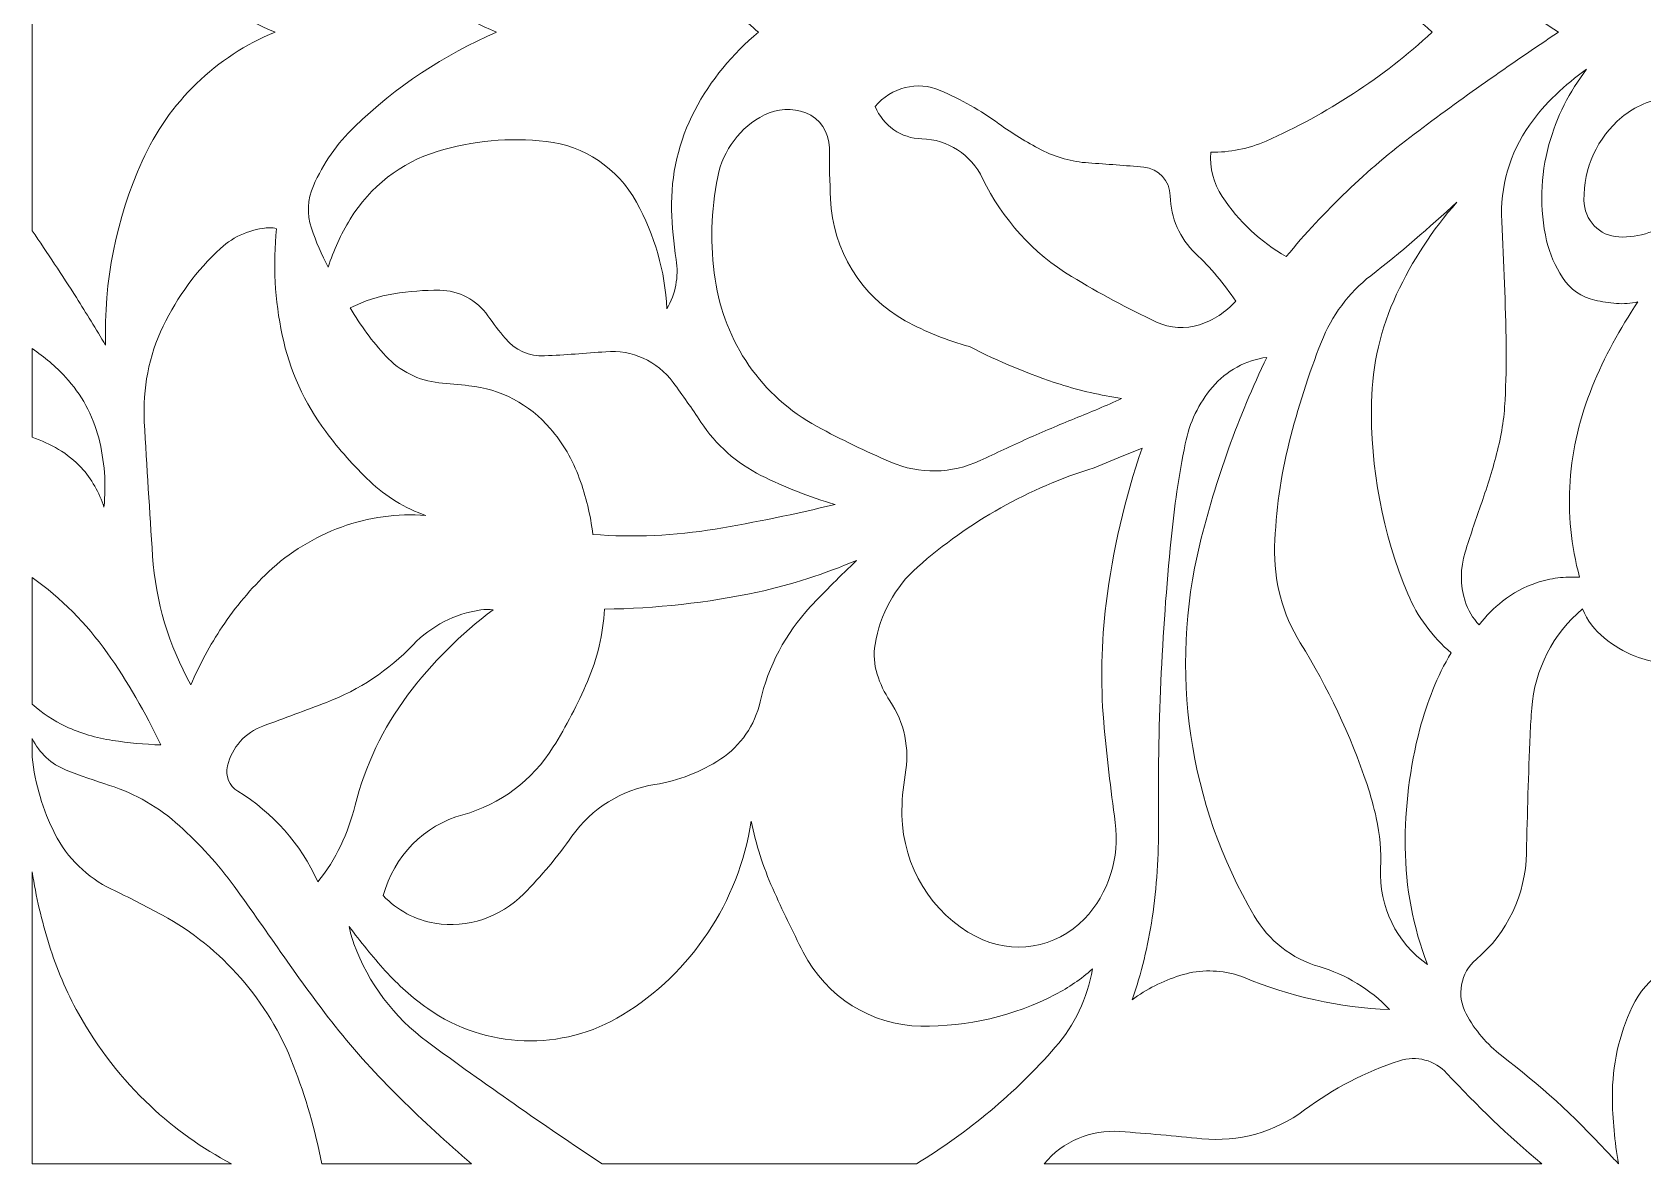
# Model space of a CAD drawing. Header units: millimetres. Extents: x -1200 to 1200, y -590 to 590.
# Drawn here: x -1200 to -361, y -590 to 0 of the extents above; entities that cross this region are included whole.
import ezdxf

# ---------------------------------------------------------------- set-up
doc = ezdxf.new("R2010")
doc.units = ezdxf.units.MM
doc.header["$MEASUREMENT"] = 0
doc.layers.add('Layer 1', color=7, linetype='Continuous')

msp = doc.modelspace()

# ---------------------------------------------------------------- linework, layer by layer
at = {"layer": 'Layer 1', "color": 250, "lineweight": 20}
for points, knots in [([(-1073.4663, -0.0298), (-1104.1203, -12.4649), (-1128.928, -36.5213), (-1142.7559, -67.2557), (-1156.2718, -97.2831), (-1162.8064, -130.1104), (-1161.8426, -163.1766), (-1166.7742, -154.8425), (-1171.8344, -146.5901), (-1177.0166, -138.4163), (-1184.4997, -126.6661), (-1192.1785, -115.0512), (-1200.05, -103.5713), (-1200.05, -103.5713), (-1200.05, 103.5182), (-1200.05, 103.5182), (-1192.1755, 114.9949), (-1184.4997, 126.613), (-1177.0166, 138.3631), (-1171.8344, 146.5338), (-1166.7742, 154.7893), (-1161.8426, 163.1234), (-1162.8033, 130.0572), (-1156.2718, 97.2267), (-1142.7559, 67.1994), (-1128.9187, 36.4713), (-1104.1233, 12.4023), (-1073.4663, -0.0298)], [0, 0, 0, 0, 0.11111111, 0.11111111, 0.11111111, 0.22222222, 0.22222222, 0.22222222, 0.33333333, 0.33333333, 0.33333333, 0.44444444, 0.44444444, 0.44444444, 0.55555556, 0.55555556, 0.55555556, 0.66666667, 0.66666667, 0.66666667, 0.77777778, 0.77777778, 0.77777778, 0.88888889, 0.88888889, 0.88888889, 1, 1, 1, 1]), ([(-1045.786, -122.5902), (-1049.249, -116.0725), (-1052.1768, -109.272), (-1054.5446, -102.2546), (-1056.9952, -94.9953), (-1056.628, -87.0383), (-1053.529, -80.046), (-1048.3895, -68.4625), (-1041.096, -58.0166), (-1032.0589, -49.3085), (-1010.4697, -28.4952), (-985.4265, -11.8049), (-958.1315, -0.0298), (-992.1844, 14.6649), (-1022.4192, 37.3733), (-1046.3825, 66.2441), (-1052.2288, 73.2866), (-1055.7102, 82.0827), (-1056.3068, 91.3187), (-1056.6709, 96.9596), (-1055.6031, 102.6037), (-1053.2108, 107.6947), (-1050.8552, 112.7039), (-1048.3802, 117.6535), (-1045.786, 122.534), (-1041.4449, 108.7286), (-1034.3168, 96.0263), (-1024.8604, 85.2472), (-1015.3339, 74.3834), (-1003.0754, 66.4357), (-989.431, 62.275), (-972.2776, 57.0426), (-954.3809, 54.8962), (-936.5146, 55.9333), (-917.8439, 57.0206), (-900.6998, 66.8286), (-889.977, 82.5698), (-885.5379, 89.0843), (-881.7445, 96.0357), (-878.6516, 103.3264), (-873.1693, 116.2456), (-870.0029, 130.0698), (-869.3023, 144.1454), (-864.3554, 135.7516), (-862.7372, 125.7236), (-864.7747, 116.1387), (-871.9915, 82.1706), (-863.4775, 46.7129), (-841.6863, 20.1111), (-835.6381, 12.7229), (-828.8863, 5.9789), (-821.5287, -0.0298), (-835.1914, -11.1827), (-846.5077, -25.0635), (-854.7952, -40.8424), (-863.141, -56.7281), (-867.2955, -74.5717), (-866.8428, -92.6164), (-866.6133, -101.3181), (-865.8179, -109.9947), (-864.4625, -118.5897), (-863.0645, -127.4456), (-864.7807, -136.5245), (-869.3023, -144.2018), (-870.2752, -124.6706), (-875.6931, -105.6549), (-885.1249, -88.6662), (-894.9727, -70.9388), (-912.481, -59.1416), (-932.2379, -56.9449), (-951.3155, -54.8206), (-970.6042, -56.6087), (-989.0027, -62.2088), (-1007.8295, -67.944), (-1023.9703, -80.5112), (-1034.4208, -97.5879), (-1039.2054, -105.4066), (-1043.0234, -113.8036), (-1045.786, -122.5902)], [0, 0, 0, 0, 0.03846154, 0.03846154, 0.03846154, 0.07692308, 0.07692308, 0.07692308, 0.11538462, 0.11538462, 0.11538462, 0.15384615, 0.15384615, 0.15384615, 0.19230769, 0.19230769, 0.19230769, 0.23076923, 0.23076923, 0.23076923, 0.26923077, 0.26923077, 0.26923077, 0.30769231, 0.30769231, 0.30769231, 0.34615385, 0.34615385, 0.34615385, 0.38461538, 0.38461538, 0.38461538, 0.42307692, 0.42307692, 0.42307692, 0.46153846, 0.46153846, 0.46153846, 0.5, 0.5, 0.5, 0.53846154, 0.53846154, 0.53846154, 0.57692308, 0.57692308, 0.57692308, 0.61538462, 0.61538462, 0.61538462, 0.65384615, 0.65384615, 0.65384615, 0.69230769, 0.69230769, 0.69230769, 0.73076923, 0.73076923, 0.73076923, 0.76923077, 0.76923077, 0.76923077, 0.80769231, 0.80769231, 0.80769231, 0.84615385, 0.84615385, 0.84615385, 0.88461538, 0.88461538, 0.88461538, 0.92307692, 0.92307692, 0.92307692, 0.96153846, 0.96153846, 0.96153846, 1, 1, 1, 1]), ([(-470.4889, -0.0298), (-496.1592, -23.6494), (-525.412, -42.8222), (-557.0848, -56.7847), (-566.1769, -60.7946), (-575.9973, -62.7745), (-585.8909, -62.5984), (-586.4936, -70.7691), (-584.3858, -78.9053), (-579.907, -85.6901), (-571.3318, -98.6752), (-559.9176, -109.4103), (-546.5701, -117.0436), (-526.8561, -93.116), (-504.453, -71.6585), (-479.8381, -53.133), (-455.3026, -34.6673), (-430.2319, -16.9557), (-404.6654, -0.0298), (-430.2319, 16.8993), (-455.3026, 34.6109), (-479.8381, 53.0767), (-504.453, 71.6053), (-526.8561, 93.0597), (-546.5701, 116.9872), (-559.9146, 109.3539), (-571.3318, 98.6189), (-579.907, 85.6338), (-584.3858, 78.8521), (-586.4936, 70.7159), (-585.8909, 62.5421), (-575.9973, 62.7213), (-566.1739, 60.7383), (-557.0787, 56.7283), (-525.409, 42.769), (-496.1562, 23.593), (-470.4889, -0.0298)], [0, 0, 0, 0, 0.08333333, 0.08333333, 0.08333333, 0.16666667, 0.16666667, 0.16666667, 0.25, 0.25, 0.25, 0.33333333, 0.33333333, 0.33333333, 0.41666667, 0.41666667, 0.41666667, 0.5, 0.5, 0.5, 0.58333333, 0.58333333, 0.58333333, 0.66666667, 0.66666667, 0.66666667, 0.75, 0.75, 0.75, 0.83333333, 0.83333333, 0.83333333, 0.91666667, 0.91666667, 0.91666667, 1, 1, 1, 1]), ([(-355.4631, -0.0298), (-348.598, 0.052), (-341.9289, 2.2926), (-336.3457, 6.3906), (-330.735, 10.5136), (-326.6417, 16.4499), (-324.7265, 23.2567), (-322.8879, 29.8624), (-322.5025, 36.8044), (-323.5977, 43.5829), (-332.1301, 34.2684), (-345.3736, 31.3018), (-356.9131, 36.1067), (-377.9947, 44.884), (-391.6299, 66.1309), (-391.2108, 89.4928), (-391.067, 97.5253), (-385.4655, 104.3666), (-377.7866, 105.9003), (-367.4982, 107.9555), (-356.8276, 105.784), (-348.0749, 99.8602), (-335.5778, 91.4067), (-323.8883, 81.7527), (-313.1655, 71.0334), (-292.6683, 50.5406), (-268.2523, 34.6612), (-241.453, 24.3944), (-232.5658, 20.991), (-223.593, 17.8358), (-214.5375, 14.9384), (-196.0288, 9.0146), (-177.251, 4.0179), (-158.2683, -0.0298), (-184.2415, -5.567), (-209.8293, -12.8483), (-234.8694, -21.8361), (-260.1146, -30.893), (-283.4447, -44.7832), (-303.642, -62.7839), (-316.7052, -74.4239), (-330.013, -85.7687), (-343.5563, -96.8148), (-351.9664, -103.675), (-362.5025, -107.2105), (-373.2344, -106.7799), (-383.275, -106.3808), (-391.2566, -97.9619), (-391.4066, -87.6417), (-391.6421, -70.9011), (-384.3947, -54.9588), (-371.7538, -44.3872), (-364.9193, -38.674), (-356.5889, -35.1574), (-347.818, -34.2869), (-338.7748, -33.3851), (-329.8264, -36.845), (-323.5977, -43.6393), (-322.221, -35.1292), (-323.1081, -26.4022), (-326.1644, -18.3698), (-329.343, -10.02), (-336.2172, -3.7506), (-344.6639, -1.5036), (-348.1943, -0.564), (-351.8194, -0.0705), (-355.4631, -0.0298)], [0, 0, 0, 0, 0.04545455, 0.04545455, 0.04545455, 0.09090909, 0.09090909, 0.09090909, 0.13636364, 0.13636364, 0.13636364, 0.18181818, 0.18181818, 0.18181818, 0.22727273, 0.22727273, 0.22727273, 0.27272727, 0.27272727, 0.27272727, 0.31818182, 0.31818182, 0.31818182, 0.36363636, 0.36363636, 0.36363636, 0.40909091, 0.40909091, 0.40909091, 0.45454545, 0.45454545, 0.45454545, 0.5, 0.5, 0.5, 0.54545455, 0.54545455, 0.54545455, 0.59090909, 0.59090909, 0.59090909, 0.63636364, 0.63636364, 0.63636364, 0.68181818, 0.68181818, 0.68181818, 0.72727273, 0.72727273, 0.72727273, 0.77272727, 0.77272727, 0.77272727, 0.81818182, 0.81818182, 0.81818182, 0.86363636, 0.86363636, 0.86363636, 0.90909091, 0.90909091, 0.90909091, 0.95454545, 0.95454545, 0.95454545, 1, 1, 1, 1]), ([(-393.701, -284.1627), (-397.4792, -283.9899), (-401.2635, -284.1281), (-405.0203, -284.5743), (-408.7772, -285.0207), (-412.485, -285.8471), (-416.0888, -287.0351), (-422.4643, -289.216), (-428.4483, -292.4528), (-433.8081, -296.6167), (-438.3879, -300.1773), (-442.4689, -304.3695), (-445.9321, -309.0739), (-449.3554, -305.5951), (-451.9129, -301.3212), (-453.3936, -296.6167), (-455.9237, -288.3109), (-455.8961, -279.4017), (-453.3141, -271.1147), (-450.7902, -263.0163), (-448.1133, -254.9681), (-445.2865, -246.9797), (-442.1385, -238.0737), (-439.3394, -229.0451), (-436.901, -219.9096), (-434.4567, -210.7489), (-432.9852, -201.3464), (-432.514, -191.859), (-432.0429, -182.3966), (-431.8533, -172.9187), (-431.942, -163.4437), (-432.3428, -141.8291), (-433.1045, -120.2271), (-434.2303, -98.6407), (-435.1635, -80.7185), (-430.0728, -63.0039), (-419.818, -48.4726), (-415.7676, -42.7373), (-411.1817, -37.4201), (-406.1279, -32.5994), (-401.0769, -27.7849), (-395.6926, -23.3476), (-390.0207, -19.3283), (-399.0211, -30.9622), (-405.6903, -44.3055), (-409.6429, -58.6011), (-414.1584, -74.9425), (-414.5806, -92.1826), (-410.8636, -108.7346), (-409.2085, -115.5886), (-406.4153, -122.0937), (-402.5973, -127.964), (-398.6632, -134.0135), (-392.5936, -138.2497), (-385.6674, -139.7676), (-381.9902, -140.5752), (-378.267, -141.1346), (-374.5193, -141.4457), (-370.7564, -141.7599), (-366.969, -141.5054), (-363.2765, -140.6946), (-372.745, -154.5188), (-380.7235, -169.3518), (-387.0746, -184.9421), (-393.4471, -200.5859), (-397.3598, -217.1661), (-398.6601, -234.0732), (-399.7552, -250.9393), (-398.082, -267.8684), (-393.701, -284.1627)], [0, 0, 0, 0, 0.04347826, 0.04347826, 0.04347826, 0.08695652, 0.08695652, 0.08695652, 0.13043478, 0.13043478, 0.13043478, 0.17391304, 0.17391304, 0.17391304, 0.2173913, 0.2173913, 0.2173913, 0.26086957, 0.26086957, 0.26086957, 0.30434783, 0.30434783, 0.30434783, 0.34782609, 0.34782609, 0.34782609, 0.39130435, 0.39130435, 0.39130435, 0.43478261, 0.43478261, 0.43478261, 0.47826087, 0.47826087, 0.47826087, 0.52173913, 0.52173913, 0.52173913, 0.56521739, 0.56521739, 0.56521739, 0.60869565, 0.60869565, 0.60869565, 0.65217391, 0.65217391, 0.65217391, 0.69565217, 0.69565217, 0.69565217, 0.73913043, 0.73913043, 0.73913043, 0.7826087, 0.7826087, 0.7826087, 0.82608696, 0.82608696, 0.82608696, 0.86956522, 0.86956522, 0.86956522, 0.91304348, 0.91304348, 0.91304348, 0.95652174, 0.95652174, 0.95652174, 1, 1, 1, 1]), ([(-572.9013, -140.239), (-578.0164, -145.9993), (-584.5326, -150.2669), (-591.7769, -152.6019), (-599.1376, -154.9713), (-607.1009, -154.4559), (-614.1158, -151.1531), (-629.2776, -144.0163), (-644.0691, -136.0876), (-658.4387, -127.3921), (-678.3729, -115.3309), (-694.4677, -97.5628), (-704.7591, -76.2781), (-710.7645, -63.868), (-722.968, -55.911), (-736.4563, -55.6314), (-747.0781, -55.4114), (-756.5986, -48.812), (-760.7898, -38.784), (-752.4624, -28.7026), (-738.7232, -25.3181), (-726.841, -30.4027), (-716.0662, -35.0192), (-705.8146, -40.8392), (-696.2788, -47.7561), (-689.2945, -52.8219), (-681.9553, -57.3472), (-674.3193, -61.2943), (-666.6161, -65.276), (-658.2092, -67.6171), (-649.5974, -68.1765), (-639.9515, -68.8019), (-630.3116, -69.5404), (-620.678, -70.3889), (-613.0604, -71.0583), (-607.1621, -77.5414), (-607.0092, -85.3947), (-606.7888, -96.818), (-602.0347, -107.6442), (-593.8359, -115.3623), (-585.9459, -122.7976), (-578.9188, -131.1443), (-572.9013, -140.239)], [0, 0, 0, 0, 0.07142857, 0.07142857, 0.07142857, 0.14285714, 0.14285714, 0.14285714, 0.21428571, 0.21428571, 0.21428571, 0.28571429, 0.28571429, 0.28571429, 0.35714286, 0.35714286, 0.35714286, 0.42857143, 0.42857143, 0.42857143, 0.5, 0.5, 0.5, 0.57142857, 0.57142857, 0.57142857, 0.64285714, 0.64285714, 0.64285714, 0.71428571, 0.71428571, 0.71428571, 0.78571429, 0.78571429, 0.78571429, 0.85714286, 0.85714286, 0.85714286, 0.92857143, 0.92857143, 0.92857143, 1, 1, 1, 1]), ([(-632.3277, -191.0701), (-640.3889, -194.6747), (-648.5112, -198.1346), (-656.6949, -201.4469), (-664.9916, -204.8064), (-673.2394, -208.2978), (-681.4261, -211.918), (-689.6616, -215.7174), (-697.8819, -219.5387), (-706.093, -223.3916), (-720.805, -230.2926), (-737.6677, -230.5786), (-752.5971, -224.1835), (-765.6785, -218.5803), (-778.5091, -212.3831), (-791.0522, -205.6108), (-819.6594, -190.1745), (-839.401, -161.6305), (-844.2041, -128.8062), (-846.7983, -111.079), (-846.3333, -93.0155), (-842.8366, -75.4516), (-840.0404, -61.4074), (-831.0491, -49.4813), (-818.5153, -43.1805), (-811.7819, -39.7959), (-803.9806, -39.4094), (-796.9596, -42.1057), (-789.5653, -44.9434), (-784.6583, -52.206), (-784.646, -60.3138), (-784.6339, -69.1885), (-784.4349, -78.0599), (-784.0464, -86.922), (-782.8685, -113.6779), (-768.0831, -137.8035), (-745.0927, -150.4366), (-734.5106, -156.2535), (-723.3044, -160.7788), (-711.6977, -163.9152), (-696.4654, -171.7747), (-680.6428, -178.3647), (-664.3858, -183.6191), (-653.8895, -186.8968), (-643.1759, -189.3857), (-632.3277, -191.0701)], [0, 0, 0, 0, 0.06666667, 0.06666667, 0.06666667, 0.13333333, 0.13333333, 0.13333333, 0.2, 0.2, 0.2, 0.26666667, 0.26666667, 0.26666667, 0.33333333, 0.33333333, 0.33333333, 0.4, 0.4, 0.4, 0.46666667, 0.46666667, 0.46666667, 0.53333333, 0.53333333, 0.53333333, 0.6, 0.6, 0.6, 0.66666667, 0.66666667, 0.66666667, 0.73333333, 0.73333333, 0.73333333, 0.8, 0.8, 0.8, 0.86666667, 0.86666667, 0.86666667, 0.93333333, 0.93333333, 0.93333333, 1, 1, 1, 1]), ([(-472.9577, -486.0858), (-489.0709, -474.892), (-498.3191, -455.8449), (-497.3555, -435.8863), (-496.9302, -427.1028), (-497.6919, -418.3004), (-499.6162, -409.7275), (-500.9349, -403.8603), (-502.5133, -398.0591), (-504.352, -392.3428), (-513.1383, -366.3945), (-524.84, -341.5933), (-539.2247, -318.4325), (-548.5157, -303.4739), (-553.1781, -285.9602), (-552.5906, -268.2267), (-551.9818, -249.8426), (-549.4275, -231.5779), (-544.9761, -213.7626), (-540.5279, -195.982), (-534.9387, -178.5187), (-528.2388, -161.4985), (-522.8575, -147.8251), (-513.9704, -135.8959), (-502.5317, -126.9867), (-487.009, -114.8972), (-472.0215, -102.1006), (-457.6185, -88.6284), (-470.2809, -103.0246), (-480.866, -119.2057), (-489.0525, -136.6879), (-497.2942, -154.2832), (-501.7577, -173.4842), (-502.1402, -193.006), (-502.8132, -227.282), (-496.3581, -261.2973), (-483.1971, -292.8017), (-478.1891, -304.7906), (-470.4338, -315.3559), (-460.589, -323.5989), (-464.2816, -329.7301), (-467.4725, -336.166), (-470.1339, -342.8378), (-472.7925, -349.5031), (-475.0625, -356.3257), (-476.9287, -363.2708), (-482.1662, -383.4053), (-484.7298, -404.1683), (-484.5555, -425.0067), (-484.375, -445.9269), (-480.4468, -466.6302), (-472.9577, -486.0858)], [0, 0, 0, 0, 0.05882353, 0.05882353, 0.05882353, 0.11764706, 0.11764706, 0.11764706, 0.17647059, 0.17647059, 0.17647059, 0.23529412, 0.23529412, 0.23529412, 0.29411765, 0.29411765, 0.29411765, 0.35294118, 0.35294118, 0.35294118, 0.41176471, 0.41176471, 0.41176471, 0.47058824, 0.47058824, 0.47058824, 0.52941176, 0.52941176, 0.52941176, 0.58823529, 0.58823529, 0.58823529, 0.64705882, 0.64705882, 0.64705882, 0.70588235, 0.70588235, 0.70588235, 0.76470588, 0.76470588, 0.76470588, 0.82352941, 0.82352941, 0.82352941, 0.88235294, 0.88235294, 0.88235294, 0.94117647, 0.94117647, 0.94117647, 1, 1, 1, 1]), ([(-1117.3241, -340.308), (-1128.9066, -319.8121), (-1135.7471, -296.8399), (-1137.3165, -273.192), (-1138.8645, -249.852), (-1140.2993, -226.5027), (-1141.6239, -203.147), (-1142.5998, -185.9446), (-1139.2132, -168.7672), (-1131.8005, -153.309), (-1124.4461, -137.97), (-1114.3045, -124.2055), (-1101.9298, -112.7665), (-1094.8537, -106.2268), (-1085.783, -102.4149), (-1076.2748, -101.9812), (-1075.0908, -101.9278), (-1073.9068, -102.1195), (-1072.7962, -102.5469), (-1074.6227, -121.0629), (-1073.6039, -139.755), (-1069.7768, -157.9474), (-1065.9283, -176.2498), (-1058.176, -193.4396), (-1047.077, -208.2946), (-1040.1508, -217.5589), (-1032.4842, -226.2073), (-1024.1508, -234.1548), (-1015.7378, -242.1779), (-1005.7644, -248.2682), (-994.8826, -252.0236), (-1009.8028, -250.8356), (-1024.7963, -252.8815), (-1038.8964, -258.0321), (-1052.9782, -263.1734), (-1065.9252, -271.1336), (-1076.9967, -281.4507), (-1086.0246, -290.0519), (-1094.095, -299.6556), (-1101.058, -310.089), (-1107.4089, -319.6047), (-1112.8545, -329.7238), (-1117.3241, -340.308)], [0, 0, 0, 0, 0.07142857, 0.07142857, 0.07142857, 0.14285714, 0.14285714, 0.14285714, 0.21428571, 0.21428571, 0.21428571, 0.28571429, 0.28571429, 0.28571429, 0.35714286, 0.35714286, 0.35714286, 0.42857143, 0.42857143, 0.42857143, 0.5, 0.5, 0.5, 0.57142857, 0.57142857, 0.57142857, 0.64285714, 0.64285714, 0.64285714, 0.71428571, 0.71428571, 0.71428571, 0.78571429, 0.78571429, 0.78571429, 0.85714286, 0.85714286, 0.85714286, 0.92857143, 0.92857143, 0.92857143, 1, 1, 1, 1]), ([(-1034.2861, -143.7618), (-1029.0333, -152.8313), (-1022.8139, -161.2691), (-1015.7439, -168.9212), (-1008.4597, -176.7997), (-998.6609, -181.7147), (-988.1339, -182.7643), (-982.9025, -183.286), (-977.6681, -183.8108), (-972.4367, -184.345), (-956.088, -186.0106), (-940.9476, -193.977), (-930.078, -206.6322), (-923.5404, -214.2467), (-918.4068, -223.027), (-914.9377, -232.5333), (-911.4868, -241.9956), (-909.1158, -251.8381), (-907.8707, -261.8599), (-886.6025, -263.538), (-865.2214, -262.6047), (-844.1704, -259.0723), (-823.1868, -255.5527), (-802.3348, -251.2756), (-781.6448, -246.2506), (-794.9344, -242.357), (-807.8722, -237.2817), (-820.308, -231.0814), (-832.9307, -224.7869), (-843.7299, -215.1957), (-851.6167, -203.2727), (-856.2545, -196.2617), (-861.0729, -189.3794), (-866.0688, -182.6323), (-874.3349, -171.4699), (-887.5693, -165.4236), (-901.1739, -166.6052), (-911.7927, -167.5228), (-922.4268, -168.2424), (-933.073, -168.7578), (-940.92, -169.1381), (-948.5009, -165.763), (-953.5976, -159.6223), (-956.7426, -155.8293), (-959.7408, -151.9105), (-962.5797, -147.8691), (-968.4137, -139.5727), (-977.7446, -134.6294), (-987.7118, -134.5697), (-995.6841, -134.5195), (-1003.6445, -135.1165), (-1011.5252, -136.3547), (-1019.4394, -137.6024), (-1027.1183, -140.1007), (-1034.2861, -143.7618)], [0, 0, 0, 0, 0.05555556, 0.05555556, 0.05555556, 0.11111111, 0.11111111, 0.11111111, 0.16666667, 0.16666667, 0.16666667, 0.22222222, 0.22222222, 0.22222222, 0.27777778, 0.27777778, 0.27777778, 0.33333333, 0.33333333, 0.33333333, 0.38888889, 0.38888889, 0.38888889, 0.44444444, 0.44444444, 0.44444444, 0.5, 0.5, 0.5, 0.55555556, 0.55555556, 0.55555556, 0.61111111, 0.61111111, 0.61111111, 0.66666667, 0.66666667, 0.66666667, 0.72222222, 0.72222222, 0.72222222, 0.77777778, 0.77777778, 0.77777778, 0.83333333, 0.83333333, 0.83333333, 0.88888889, 0.88888889, 0.88888889, 0.94444444, 0.94444444, 0.94444444, 1, 1, 1, 1]), ([(-1200.05, -164.9961), (-1200.05, -164.9961), (-1200.05, -211.2423), (-1200.05, -211.2423), (-1195.2836, -212.8702), (-1190.6886, -214.982), (-1186.3322, -217.5463), (-1181.9605, -220.117), (-1177.9743, -223.3224), (-1174.4958, -227.062), (-1169.1054, -232.9702), (-1165.058, -240.0378), (-1162.6473, -247.7496), (-1161.4328, -235.6193), (-1162.372, -223.3695), (-1165.419, -211.5849), (-1168.4905, -199.7122), (-1174.4103, -188.8263), (-1182.6427, -179.914), (-1187.8649, -174.2667), (-1193.7051, -169.2607), (-1200.05, -164.9961)], [0, 0, 0, 0, 0.14285714, 0.14285714, 0.14285714, 0.28571429, 0.28571429, 0.28571429, 0.42857143, 0.42857143, 0.42857143, 0.57142857, 0.57142857, 0.57142857, 0.71428571, 0.71428571, 0.71428571, 0.85714286, 0.85714286, 0.85714286, 1, 1, 1, 1]), ([(-626.9067, -504.5485), (-619.3258, -498.9767), (-610.9219, -494.6902), (-602.0194, -491.8587), (-593.0099, -488.9896), (-583.4067, -488.6974), (-574.2473, -491.0102), (-572.4117, -491.4722), (-570.613, -492.0693), (-568.8599, -492.7952), (-544.6121, -502.8515), (-518.8653, -508.527), (-492.7329, -509.5797), (-502.8438, -498.9705), (-515.4755, -491.2648), (-529.386, -487.2297), (-543.5505, -483.1224), (-555.6713, -473.6287), (-563.2828, -460.6875), (-597.452, -402.6032), (-607.6271, -332.8601), (-591.5811, -267.0294), (-583.37, -233.3504), (-571.6469, -200.6707), (-556.6228, -169.5718), (-567.6209, -170.9482), (-577.7288, -176.4603), (-584.9977, -185.0521), (-592.1441, -193.4962), (-597.0358, -203.6907), (-599.2049, -214.6552), (-602.4538, -231.0877), (-604.9105, -247.6774), (-606.5655, -264.3614), (-611.4574, -313.7312), (-613.6447, -363.3431), (-613.1124, -412.9675), (-612.935, -429.3121), (-614.0363, -445.644), (-616.398, -461.8063), (-618.5272, -476.3722), (-622.0485, -490.6897), (-626.9067, -504.5485)], [0, 0, 0, 0, 0.07142857, 0.07142857, 0.07142857, 0.14285714, 0.14285714, 0.14285714, 0.21428571, 0.21428571, 0.21428571, 0.28571429, 0.28571429, 0.28571429, 0.35714286, 0.35714286, 0.35714286, 0.42857143, 0.42857143, 0.42857143, 0.5, 0.5, 0.5, 0.57142857, 0.57142857, 0.57142857, 0.64285714, 0.64285714, 0.64285714, 0.71428571, 0.71428571, 0.71428571, 0.78571429, 0.78571429, 0.78571429, 0.85714286, 0.85714286, 0.85714286, 0.92857143, 0.92857143, 0.92857143, 1, 1, 1, 1]), ([(-621.6783, -216.8645), (-630.6542, -243.1144), (-636.9442, -270.2474), (-640.444, -297.836), (-642.9495, -318.3005), (-643.3686, -338.9723), (-641.6953, -359.5279), (-640.0493, -377.0825), (-638.0486, -394.5992), (-635.6929, -412.0687), (-633.2088, -430.4591), (-639.1224, -449.016), (-651.7052, -462.3469), (-666.5763, -477.692), (-689.4107, -481.4191), (-708.1947, -471.5954), (-731.4146, -459.4463), (-746.2491, -435.129), (-746.7936, -408.3668), (-746.9343, -401.2582), (-746.3684, -394.1498), (-745.0988, -387.1575), (-742.6697, -373.7576), (-745.5271, -359.924), (-753.0529, -348.6987), (-755.9317, -344.4059), (-758.1803, -339.7046), (-759.7343, -334.7456), (-761.3007, -329.7395), (-761.68, -324.4222), (-760.8356, -319.237), (-758.2811, -303.5367), (-750.4403, -289.2442), (-738.6926, -278.8675), (-711.8965, -255.1975), (-680.548, -237.5771), (-646.7002, -227.1469), (-646.7002, -227.1469), (-634.1908, -222.0057), (-634.1908, -222.0057), (-634.1908, -222.0057), (-621.6783, -216.8645), (-621.6783, -216.8645)], [0, 0, 0, 0, 0.07142857, 0.07142857, 0.07142857, 0.14285714, 0.14285714, 0.14285714, 0.21428571, 0.21428571, 0.21428571, 0.28571429, 0.28571429, 0.28571429, 0.35714286, 0.35714286, 0.35714286, 0.42857143, 0.42857143, 0.42857143, 0.5, 0.5, 0.5, 0.57142857, 0.57142857, 0.57142857, 0.64285714, 0.64285714, 0.64285714, 0.71428571, 0.71428571, 0.71428571, 0.78571429, 0.78571429, 0.78571429, 0.85714286, 0.85714286, 0.85714286, 0.92857143, 0.92857143, 0.92857143, 1, 1, 1, 1]), ([(-1017.0838, -450.2164), (-1009.8578, -457.8812), (-1000.4138, -462.9282), (-990.156, -464.6001), (-973.2444, -467.2933), (-956.1001, -461.6177), (-943.909, -449.28), (-934.7403, -440.0031), (-926.3304, -429.9688), (-918.7617, -419.2746), (-908.4428, -404.6994), (-892.8649, -394.9637), (-875.5219, -392.2422), (-863.3124, -390.3284), (-851.6351, -385.8062), (-841.2365, -378.9648), (-830.8533, -372.1297), (-823.4806, -361.4135), (-820.6843, -349.0789), (-816.4747, -330.5094), (-807.456, -313.4421), (-794.5918, -299.6933), (-786.7784, -291.3435), (-778.7142, -283.2388), (-770.4174, -275.3918), (-787.1455, -282.472), (-804.4487, -288.0281), (-822.1222, -291.9908), (-848.3524, -297.5501), (-875.0476, -300.5136), (-901.8316, -300.8404), (-902.5689, -313.8475), (-905.5701, -326.6189), (-910.6883, -338.5387), (-915.7728, -350.38), (-921.7383, -361.8064), (-928.53, -372.7111), (-939.3751, -390.1272), (-956.2011, -402.7321), (-975.6521, -408.0337), (-995.7944, -413.5238), (-1011.568, -429.5729), (-1017.0838, -450.2164)], [0, 0, 0, 0, 0.07142857, 0.07142857, 0.07142857, 0.14285714, 0.14285714, 0.14285714, 0.21428571, 0.21428571, 0.21428571, 0.28571429, 0.28571429, 0.28571429, 0.35714286, 0.35714286, 0.35714286, 0.42857143, 0.42857143, 0.42857143, 0.5, 0.5, 0.5, 0.57142857, 0.57142857, 0.57142857, 0.64285714, 0.64285714, 0.64285714, 0.71428571, 0.71428571, 0.71428571, 0.78571429, 0.78571429, 0.78571429, 0.85714286, 0.85714286, 0.85714286, 0.92857143, 0.92857143, 0.92857143, 1, 1, 1, 1]), ([(-1200.05, -284.3764), (-1200.05, -284.3764), (-1200.05, -350.3454), (-1200.05, -350.3454), (-1194.8034, -355.0969), (-1188.9111, -359.0314), (-1182.554, -362.0294), (-1174.8171, -365.5869), (-1166.6397, -368.0255), (-1158.2511, -369.2794), (-1149.8993, -370.527), (-1141.4863, -371.3189), (-1133.0518, -371.6489), (-1140.9295, -354.7702), (-1150.2939, -338.6675), (-1161.0351, -323.5454), (-1171.8251, -308.3448), (-1185.0075, -295.1115), (-1200.05, -284.3764)], [0, 0, 0, 0, 0.16666667, 0.16666667, 0.16666667, 0.33333333, 0.33333333, 0.33333333, 0.5, 0.5, 0.5, 0.66666667, 0.66666667, 0.66666667, 0.83333333, 0.83333333, 0.83333333, 1, 1, 1, 1]), ([(-1051.1428, -442.9728), (-1060.1523, -423.294), (-1074.6931, -406.8489), (-1092.905, -395.7587), (-1097.3165, -393.075), (-1099.4947, -387.7326), (-1098.2679, -382.6165), (-1095.952, -372.9562), (-1089.0534, -365.1343), (-1079.9244, -361.8064), (-1068.8101, -357.7587), (-1057.7202, -353.6325), (-1046.661, -349.4309), (-1029.6482, -342.9666), (-1014.2479, -332.728), (-1001.5427, -319.4318), (-992.0742, -309.5201), (-979.6536, -303.125), (-966.257, -301.2583), (-964.146, -300.966), (-962.0077, -300.9283), (-959.8846, -301.1515), (-976.732, -313.75), (-991.7346, -328.7559), (-1004.4459, -345.7195), (-1017.2185, -362.7712), (-1026.5064, -382.2897), (-1031.756, -403.1186), (-1033.5855, -410.3686), (-1036.1125, -417.4142), (-1039.2972, -424.1519), (-1042.4881, -430.8959), (-1046.4682, -437.2156), (-1051.1459, -442.9728)], [0, 0, 0, 0, 0.09090909, 0.09090909, 0.09090909, 0.18181818, 0.18181818, 0.18181818, 0.27272727, 0.27272727, 0.27272727, 0.36363636, 0.36363636, 0.36363636, 0.45454545, 0.45454545, 0.45454545, 0.54545455, 0.54545455, 0.54545455, 0.63636364, 0.63636364, 0.63636364, 0.72727273, 0.72727273, 0.72727273, 0.81818182, 0.81818182, 0.81818182, 0.90909091, 0.90909091, 0.90909091, 1, 1, 1, 1]), ([(-373.3324, -590.0266), (-375.5074, -587.8456), (-377.6429, -585.6206), (-379.7323, -583.3517), (-396.4819, -565.1751), (-414.7397, -548.5383), (-434.3007, -533.6174), (-441.9213, -527.8067), (-448.2418, -520.3808), (-452.8337, -511.8487), (-457.9672, -502.3141), (-455.7339, -490.3629), (-447.5412, -483.4429), (-431.3423, -469.7759), (-421.7791, -449.5346), (-421.3569, -428.0048), (-420.953, -407.468), (-420.3228, -386.9375), (-419.4631, -366.4165), (-419.2705, -361.7812), (-418.992, -357.1459), (-418.6341, -352.52), (-417.0617, -332.285), (-407.5075, -313.5709), (-392.205, -300.7241), (-389.7179, -306.6604), (-385.8233, -311.8582), (-380.8735, -315.8462), (-375.9725, -319.7932), (-370.5514, -323.0018), (-364.7725, -325.3713), (-360.2416, -327.2286), (-355.4539, -328.3348), (-350.5836, -328.6459), (-345.5939, -328.9665), (-340.6592, -327.4705), (-336.6394, -324.416), (-339.9832, -338.5135), (-340.6959, -353.1266), (-338.7349, -367.4944), (-335.9081, -388.2323), (-327.9725, -407.8765), (-315.6711, -424.573), (-311.1923, -430.5534), (-306.1568, -436.0686), (-300.6348, -441.0433), (-278.0175, -461.4134), (-253.9594, -480.0238), (-228.653, -496.7297), (-234.3402, -494.222), (-240.2232, -492.2076), (-246.2408, -490.7086), (-272.6485, -484.1312), (-299.7874, -481.2086), (-326.9507, -482.0131), (-343.7858, -482.5159), (-358.9385, -492.5847), (-366.2685, -508.1593), (-373.1549, -522.788), (-376.6884, -538.8372), (-376.5966, -555.0874), (-376.5293, -566.8124), (-375.4371, -578.5028), (-373.3324, -590.0266)], [0, 0, 0, 0, 0.04761905, 0.04761905, 0.04761905, 0.0952381, 0.0952381, 0.0952381, 0.14285714, 0.14285714, 0.14285714, 0.19047619, 0.19047619, 0.19047619, 0.23809524, 0.23809524, 0.23809524, 0.28571429, 0.28571429, 0.28571429, 0.33333333, 0.33333333, 0.33333333, 0.38095238, 0.38095238, 0.38095238, 0.42857143, 0.42857143, 0.42857143, 0.47619048, 0.47619048, 0.47619048, 0.52380952, 0.52380952, 0.52380952, 0.57142857, 0.57142857, 0.57142857, 0.61904762, 0.61904762, 0.61904762, 0.66666667, 0.66666667, 0.66666667, 0.71428571, 0.71428571, 0.71428571, 0.76190476, 0.76190476, 0.76190476, 0.80952381, 0.80952381, 0.80952381, 0.85714286, 0.85714286, 0.85714286, 0.9047619, 0.9047619, 0.9047619, 0.95238095, 0.95238095, 0.95238095, 1, 1, 1, 1]), ([(-1200.05, -378.0126), (-1198.5816, -391.9751), (-1194.5679, -405.5228), (-1188.2168, -417.9611), (-1181.7494, -430.6225), (-1171.4214, -440.7447), (-1158.8018, -446.7816), (-1149.8198, -451.0807), (-1140.9447, -455.6185), (-1132.1922, -460.3953), (-1101.1651, -477.3149), (-1076.9937, -505.0325), (-1064.007, -538.5575), (-1057.552, -555.2194), (-1052.5775, -572.447), (-1049.1419, -590.0266), (-1049.1419, -590.0266), (-971.1977, -590.0266), (-971.1977, -590.0266), (-983.9182, -579.0338), (-996.2929, -567.6294), (-1008.3038, -555.8259), (-1020.3205, -544.0161), (-1031.6491, -531.4803), (-1042.2189, -518.291), (-1051.3814, -506.4686), (-1060.2441, -494.4011), (-1068.7948, -482.1042), (-1077.3638, -469.7853), (-1086.0124, -457.5292), (-1094.7466, -445.336), (-1103.23, -433.8908), (-1112.7902, -423.338), (-1123.2897, -413.8254), (-1133.8839, -404.2311), (-1146.3199, -397.0347), (-1159.7991, -392.7041), (-1167.3983, -390.2624), (-1174.9334, -387.6006), (-1182.3888, -384.7283), (-1190.1165, -381.7492), (-1196.4401, -375.8285), (-1200.05, -368.2015), (-1200.05, -368.2015), (-1200.05, -378.0126), (-1200.05, -378.0126)], [0, 0, 0, 0, 0.06666667, 0.06666667, 0.06666667, 0.13333333, 0.13333333, 0.13333333, 0.2, 0.2, 0.2, 0.26666667, 0.26666667, 0.26666667, 0.33333333, 0.33333333, 0.33333333, 0.4, 0.4, 0.4, 0.46666667, 0.46666667, 0.46666667, 0.53333333, 0.53333333, 0.53333333, 0.6, 0.6, 0.6, 0.66666667, 0.66666667, 0.66666667, 0.73333333, 0.73333333, 0.73333333, 0.8, 0.8, 0.8, 0.86666667, 0.86666667, 0.86666667, 0.93333333, 0.93333333, 0.93333333, 1, 1, 1, 1]), ([(-903.0432, -590.0266), (-933.8684, -569.5999), (-964.2134, -548.4189), (-994.0536, -526.4994), (-1011.4883, -513.6965), (-1024.8483, -495.8656), (-1032.4415, -475.2785), (-1033.5182, -472.3591), (-1034.3442, -469.3454), (-1034.9133, -466.2782), (-1028.9722, -474.2666), (-1022.6792, -481.969), (-1016.0559, -489.3667), (-1009.4111, -496.7832), (-1001.9771, -503.4078), (-993.8915, -509.1178), (-963.5404, -530.3208), (-924.0359, -531.6218), (-892.4488, -512.4207), (-856.5941, -490.63), (-832.022, -453.6513), (-825.3589, -411.4088), (-822.9115, -423.5172), (-819.1455, -435.3049), (-814.1344, -446.549), (-809.1356, -457.7586), (-803.8277, -468.8206), (-798.2109, -479.719), (-786.1603, -503.0903), (-762.6958, -517.8605), (-736.952, -518.2469), (-712.6612, -518.6147), (-688.649, -512.98), (-666.9312, -501.8113), (-659.9407, -498.2162), (-653.4275, -493.7192), (-647.5476, -488.4271), (-650.1235, -503.6466), (-656.8356, -517.8165), (-666.9036, -529.2963), (-687.875, -553.2145), (-712.3003, -573.6977), (-739.3107, -590.0266), (-739.3107, -590.0266), (-903.0432, -590.0266), (-903.0432, -590.0266)], [0, 0, 0, 0, 0.06666667, 0.06666667, 0.06666667, 0.13333333, 0.13333333, 0.13333333, 0.2, 0.2, 0.2, 0.26666667, 0.26666667, 0.26666667, 0.33333333, 0.33333333, 0.33333333, 0.4, 0.4, 0.4, 0.46666667, 0.46666667, 0.46666667, 0.53333333, 0.53333333, 0.53333333, 0.6, 0.6, 0.6, 0.66666667, 0.66666667, 0.66666667, 0.73333333, 0.73333333, 0.73333333, 0.8, 0.8, 0.8, 0.86666667, 0.86666667, 0.86666667, 0.93333333, 0.93333333, 0.93333333, 1, 1, 1, 1]), ([(-1096.264, -590.0266), (-1096.264, -590.0266), (-1200.05, -590.0266), (-1200.05, -590.0266), (-1200.05, -590.0266), (-1200.05, -437.797), (-1200.05, -437.797), (-1198.0646, -450.691), (-1195.1154, -463.4059), (-1191.2301, -475.8379), (-1187.3387, -488.2793), (-1182.239, -500.284), (-1176.0071, -511.679), (-1166.0125, -529.6482), (-1153.3563, -545.9017), (-1138.4821, -559.861), (-1125.7707, -571.7934), (-1111.5788, -581.9345), (-1096.264, -590.0266)], [0, 0, 0, 0, 0.16666667, 0.16666667, 0.16666667, 0.33333333, 0.33333333, 0.33333333, 0.5, 0.5, 0.5, 0.66666667, 0.66666667, 0.66666667, 0.83333333, 0.83333333, 0.83333333, 1, 1, 1, 1]), ([(-672.7407, -590.0266), (-662.9022, -578.2984), (-648.2206, -572.0542), (-633.1874, -573.1887), (-618.9556, -574.2666), (-604.733, -575.5142), (-590.5288, -576.9346), (-571.5154, -578.8327), (-552.4958, -573.5124), (-537.0465, -561.9697), (-522.0101, -550.7318), (-505.3004, -542.0583), (-487.5749, -536.2822), (-478.7733, -533.4131), (-469.1427, -535.9743), (-462.7917, -542.8596), (-447.321, -559.6441), (-430.8254, -575.3979), (-413.4028, -590.0266), (-413.4028, -590.0266), (-672.7407, -590.0266), (-672.7407, -590.0266)], [0, 0, 0, 0, 0.14285714, 0.14285714, 0.14285714, 0.28571429, 0.28571429, 0.28571429, 0.42857143, 0.42857143, 0.42857143, 0.57142857, 0.57142857, 0.57142857, 0.71428571, 0.71428571, 0.71428571, 0.85714286, 0.85714286, 0.85714286, 1, 1, 1, 1])]:
    msp.add_open_spline(points, degree=3, knots=knots, dxfattribs=at)

doc.saveas('drawing.dxf')
